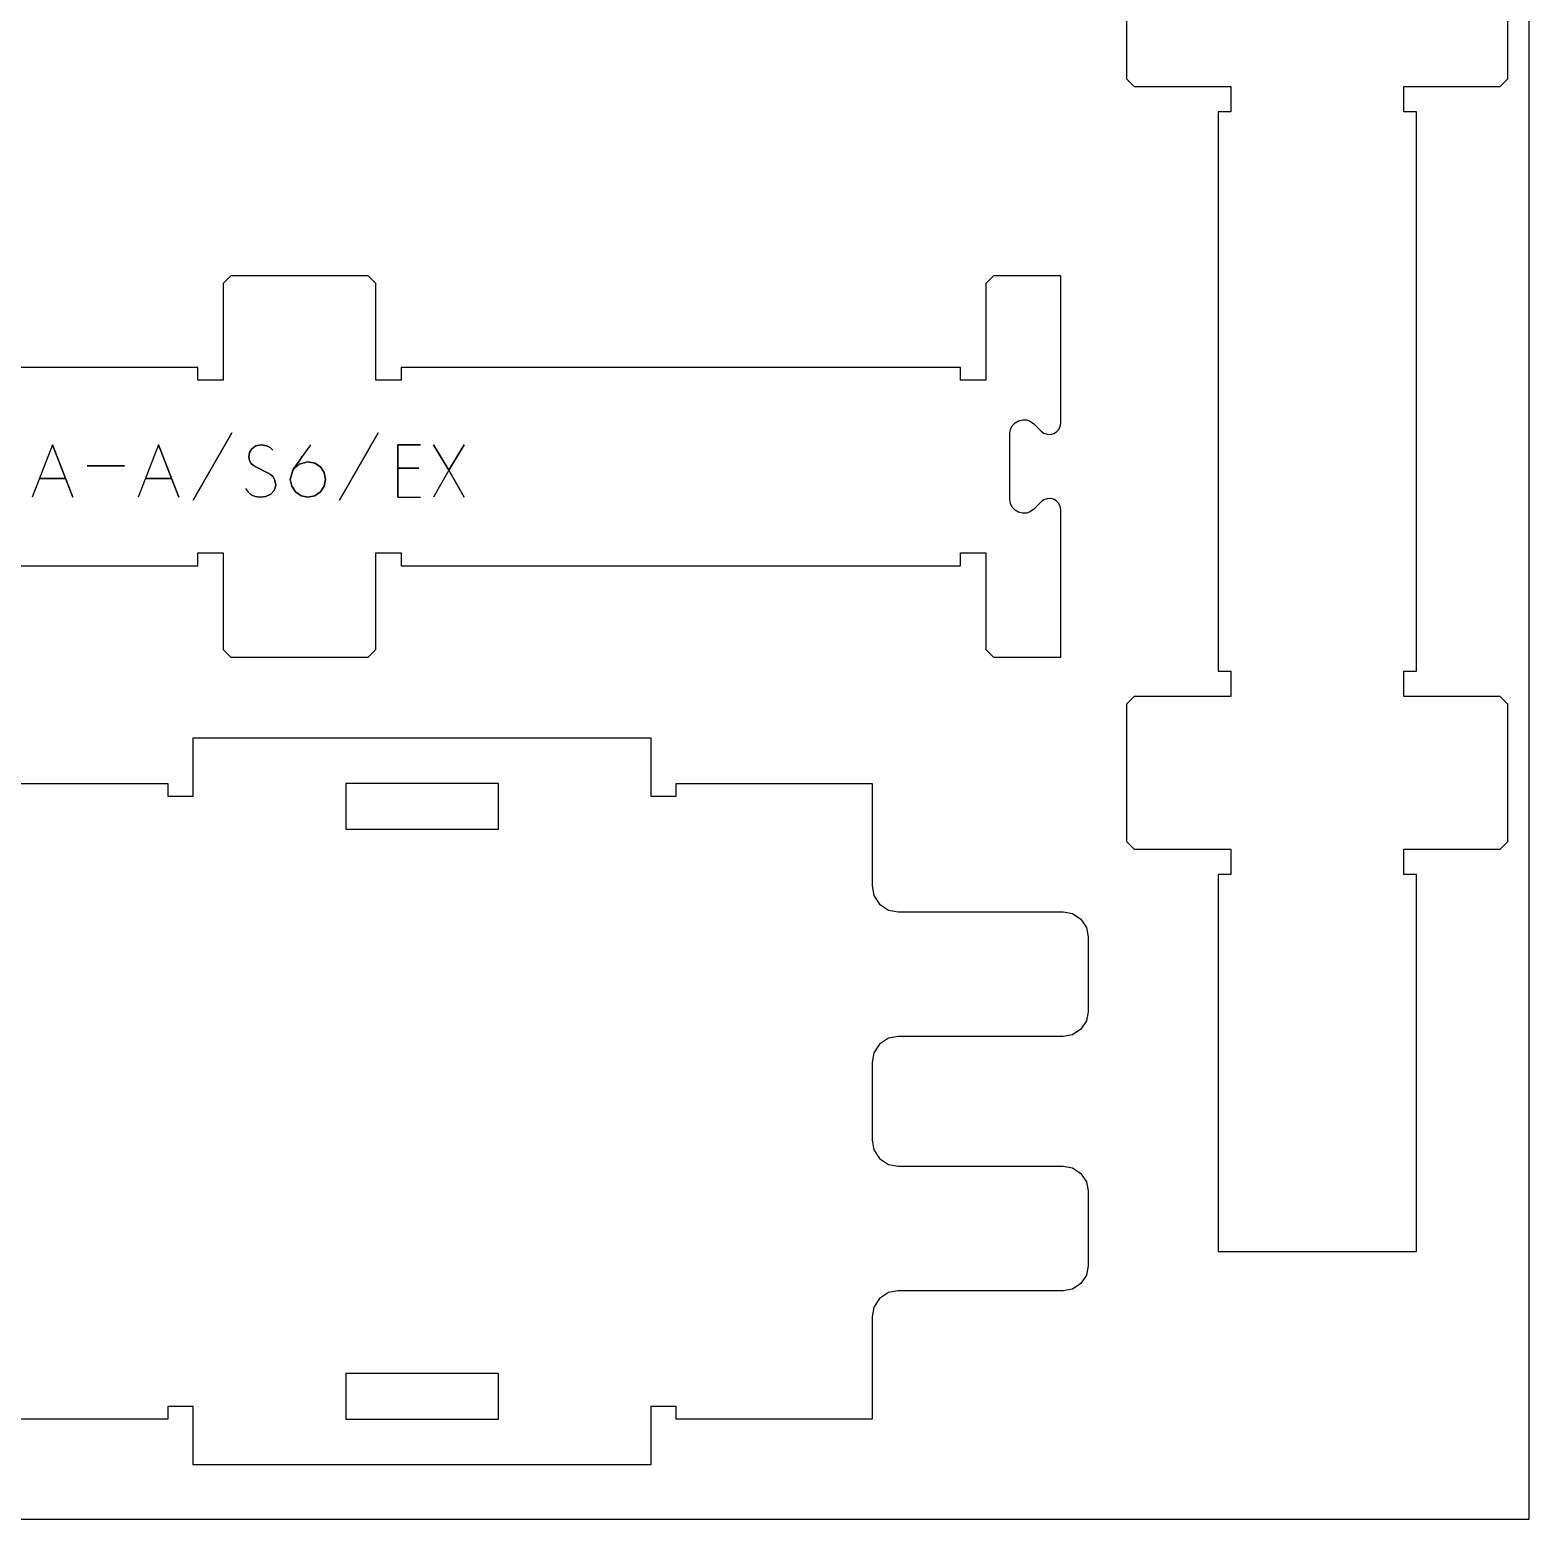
# Model space of a CAD drawing. Extents: x -3500 to 300, y -1049 to 1500.
# Drawn here: x -2890 to -2300, y -1000 to -414 of the extents above; entities that cross this region are included whole.
import ezdxf

# ---------------------------------------------------------------- set-up
doc = ezdxf.new("R2010")
doc.units = 0
for name, color, linetype in [('CUTS', 7, 'CONTINUOUS'), ('OUTLINES', 7, 'CONTINUOUS'), ('SHEETS', 7, 'CONTINUOUS'), ('TAGS', 7, 'CONTINUOUS')]:
    doc.layers.add(name, color=color, linetype=linetype)

msp = doc.modelspace()

# ---------------------------------------------------------------- linework, layer by layer
at = {"layer": 'CUTS', "color": 4}
for points in [[(-2705.45, -710.73), (-2765.45, -710.73), (-2765.45, -728.73), (-2705.45, -728.73)], [(-2705.45, -960.73), (-2705.45, -942.73), (-2765.45, -942.73), (-2765.45, -960.73)]]:
    msp.add_lwpolyline(points, close=True, dxfattribs=at)
at = {"layer": 'OUTLINES', "color": 5}
for points in [[(-2458.29, -379.56), (-2458.29, -433.56), (-2455.29, -436.56), (-2417.29, -436.56), (-2417.29, -446.56), (-2422.29, -446.56), (-2422.29, -666.56), (-2417.29, -666.56), (-2417.29, -676.56), (-2455.29, -676.56), (-2458.29, -679.56), (-2458.29, -733.56), (-2455.29, -736.56), (-2417.29, -736.56), (-2417.29, -746.56), (-2422.29, -746.56), (-2422.29, -894.83), (-2344.29, -894.83), (-2344.29, -746.56), (-2349.29, -746.56), (-2349.29, -736.56), (-2311.29, -736.56), (-2308.29, -733.56), (-2308.29, -679.56), (-2311.29, -676.56), (-2349.29, -676.56), (-2349.29, -666.56), (-2344.29, -666.56), (-2344.29, -446.56), (-2349.29, -446.56), (-2349.29, -436.56), (-2311.29, -436.56), (-2308.29, -433.56), (-2308.29, -379.56)], [(-3152.92, -625.06), (-2823.69, -625.06), (-2823.69, -620.06), (-2813.69, -620.06), (-2813.69, -658.06), (-2810.69, -661.06), (-2756.69, -661.06), (-2753.69, -658.06), (-2753.69, -620.06), (-2743.69, -620.06), (-2743.69, -625.06), (-2523.69, -625.06), (-2523.69, -620.06), (-2513.69, -620.06), (-2513.69, -658.06), (-2510.69, -661.06), (-2484.19, -661.06), (-2484.19, -603.13), (-2484.38, -601.85), (-2484.95, -600.63), (-2485.86, -599.63), (-2486.97, -598.97), (-2488.22, -598.65), (-2489.57, -598.72), (-2490.84, -599.17), (-2491.87, -599.95), (-2494.8, -602.88), (-2496.07, -603.82), (-2497.62, -604.38), (-2499.27, -604.46), (-2500.8, -604.07), (-2502.15, -603.26), (-2503.26, -602.04), (-2503.96, -600.55), (-2504.19, -598.99), (-2504.19, -573.13), (-2503.96, -571.57), (-2503.26, -570.07), (-2502.15, -568.86), (-2500.8, -568.05), (-2499.27, -567.66), (-2497.62, -567.74), (-2496.07, -568.3), (-2494.8, -569.24), (-2491.87, -572.17), (-2490.84, -572.94), (-2489.57, -573.4), (-2488.22, -573.46), (-2486.97, -573.14), (-2485.86, -572.48), (-2484.95, -571.49), (-2484.38, -570.27), (-2484.19, -568.99), (-2484.19, -511.06), (-2510.69, -511.06), (-2513.69, -514.06), (-2513.69, -552.06), (-2523.69, -552.06), (-2523.69, -547.06), (-2743.69, -547.06), (-2743.69, -552.06), (-2753.69, -552.06), (-2753.69, -514.06), (-2756.69, -511.06), (-2810.69, -511.06), (-2813.69, -514.06), (-2813.69, -552.06), (-2823.69, -552.06), (-2823.69, -547.06), (-3152.92, -547.06)], [(-2935.45, -710.73), (-2885.45, -710.73), (-2835.45, -710.73), (-2835.45, -715.73), (-2825.45, -715.73), (-2825.45, -692.73), (-2645.45, -692.73), (-2645.45, -715.73), (-2635.45, -715.73), (-2635.45, -710.73), (-2558.45, -710.73), (-2558.45, -750.98), (-2557.73, -754.75), (-2555.45, -758.23), (-2551.98, -760.51), (-2548.2, -761.23), (-2483.2, -761.23), (-2479.61, -761.91), (-2476.31, -764.08), (-2474.14, -767.39), (-2473.45, -770.98), (-2473.45, -800.48), (-2474.14, -804.07), (-2476.31, -807.37), (-2479.61, -809.54), (-2483.2, -810.23), (-2548.2, -810.23), (-2551.98, -810.95), (-2555.45, -813.23), (-2557.73, -816.7), (-2558.45, -820.48), (-2558.45, -850.98), (-2557.73, -854.75), (-2555.45, -858.23), (-2551.98, -860.51), (-2548.2, -861.23), (-2483.2, -861.23), (-2479.61, -861.91), (-2476.31, -864.08), (-2474.14, -867.39), (-2473.45, -870.98), (-2473.45, -900.48), (-2474.14, -904.07), (-2476.31, -907.37), (-2479.61, -909.54), (-2483.2, -910.23), (-2548.2, -910.23), (-2551.98, -910.95), (-2555.45, -913.23), (-2557.73, -916.7), (-2558.45, -920.48), (-2558.45, -960.73), (-2635.45, -960.73), (-2635.45, -955.73), (-2645.45, -955.73), (-2645.45, -978.73), (-2825.45, -978.73), (-2825.45, -955.73), (-2835.45, -955.73), (-2835.45, -960.73), (-2885.45, -960.73), (-2935.45, -960.73)]]:
    msp.add_lwpolyline(points, dxfattribs=at)
at = {"layer": 'SHEETS', "color": 1}
msp.add_lwpolyline([(-3500, -1000), (-2300, -1000), (-2300, 1500), (-3500, 1500)], close=True, dxfattribs=at)
at = {"layer": 'TAGS', "color": 2}
for points in [[(-2880.87, -577.54), (-2872.84, -598.1), (-2880.87, -577.54), (-2888.88, -598.1)], [(-2839.18, -577.54), (-2831.15, -598.1), (-2839.18, -577.54), (-2847.19, -598.1)], [(-2804.91, -594.68), (-2803.94, -596.21), (-2802.73, -597.23), (-2801.17, -597.86), (-2799.11, -598.1), (-2796.86, -597.87), (-2794.95, -596.99), (-2793.61, -595.5), (-2793.05, -593.42), (-2793.32, -591.42), (-2794.09, -590.08), (-2795.11, -589.23), (-2796.06, -588.68), (-2800.66, -586.32), (-2801.84, -585.61), (-2802.77, -584.78), (-2803.39, -583.69), (-2803.65, -582.25), (-2803.38, -580.61), (-2802.46, -579.1), (-2800.89, -577.98), (-2798.71, -577.54), (-2796.58, -577.88), (-2795.16, -578.62), (-2794.11, -579.69), (-2795.16, -578.62), (-2796.58, -577.88), (-2798.71, -577.54), (-2800.89, -577.98), (-2802.46, -579.1), (-2803.38, -580.61), (-2803.65, -582.25), (-2803.39, -583.69), (-2802.77, -584.78), (-2801.84, -585.61), (-2800.66, -586.32), (-2796.06, -588.68), (-2795.11, -589.23), (-2794.09, -590.08), (-2793.32, -591.42), (-2793.05, -593.42), (-2793.61, -595.5), (-2794.95, -596.99), (-2796.86, -597.87), (-2799.11, -598.1), (-2801.17, -597.86), (-2802.73, -597.23), (-2803.94, -596.21)], [(-2779.33, -577.54), (-2782.59, -582.14), (-2783.83, -583.9), (-2784.98, -585.53), (-2785.86, -586.78), (-2786.33, -587.51), (-2787.3, -591.11), (-2786.75, -593.83), (-2785.27, -596.04), (-2783.09, -597.54), (-2780.39, -598.1), (-2777.69, -597.54), (-2775.47, -596.04), (-2773.98, -593.83), (-2773.43, -591.11), (-2773.98, -588.41), (-2775.47, -586.2), (-2777.69, -584.71), (-2780.39, -584.16), (-2783.85, -585.09), (-2786.33, -587.51), (-2783.85, -585.09), (-2780.39, -584.16), (-2777.69, -584.71), (-2775.47, -586.2), (-2773.98, -588.41), (-2773.43, -591.11), (-2773.98, -593.83), (-2775.47, -596.04), (-2777.69, -597.54), (-2780.39, -598.1), (-2783.09, -597.54), (-2785.27, -596.04), (-2786.75, -593.83), (-2787.3, -591.11), (-2786.33, -587.51), (-2785.86, -586.78), (-2784.98, -585.53), (-2783.83, -583.9), (-2782.59, -582.14)], [(-2744.98, -598.1), (-2744.98, -586.69), (-2736.75, -586.69), (-2744.98, -586.69), (-2744.98, -577.54), (-2736.1, -577.54), (-2744.98, -577.54), (-2744.98, -598.1), (-2736.1, -598.1)], [(-2724.89, -587.49), (-2718.92, -598.1), (-2724.89, -587.49), (-2718.92, -577.54), (-2724.89, -587.49), (-2730.93, -577.54), (-2724.89, -587.49), (-2730.93, -598.1)]]:
    msp.add_lwpolyline(points, dxfattribs=at)
for points in [[(-2810.27, -572.85), (-2825.46, -599.27)], [(-2752.73, -572.85), (-2767.92, -599.27)], [(-2852.53, -585.76), (-2867.15, -585.76)], [(-2875.71, -590.75), (-2886.06, -590.75)], [(-2834.02, -590.75), (-2844.37, -590.75)]]:
    msp.add_lwpolyline(points, close=True, dxfattribs=at)

doc.saveas('drawing.dxf')
